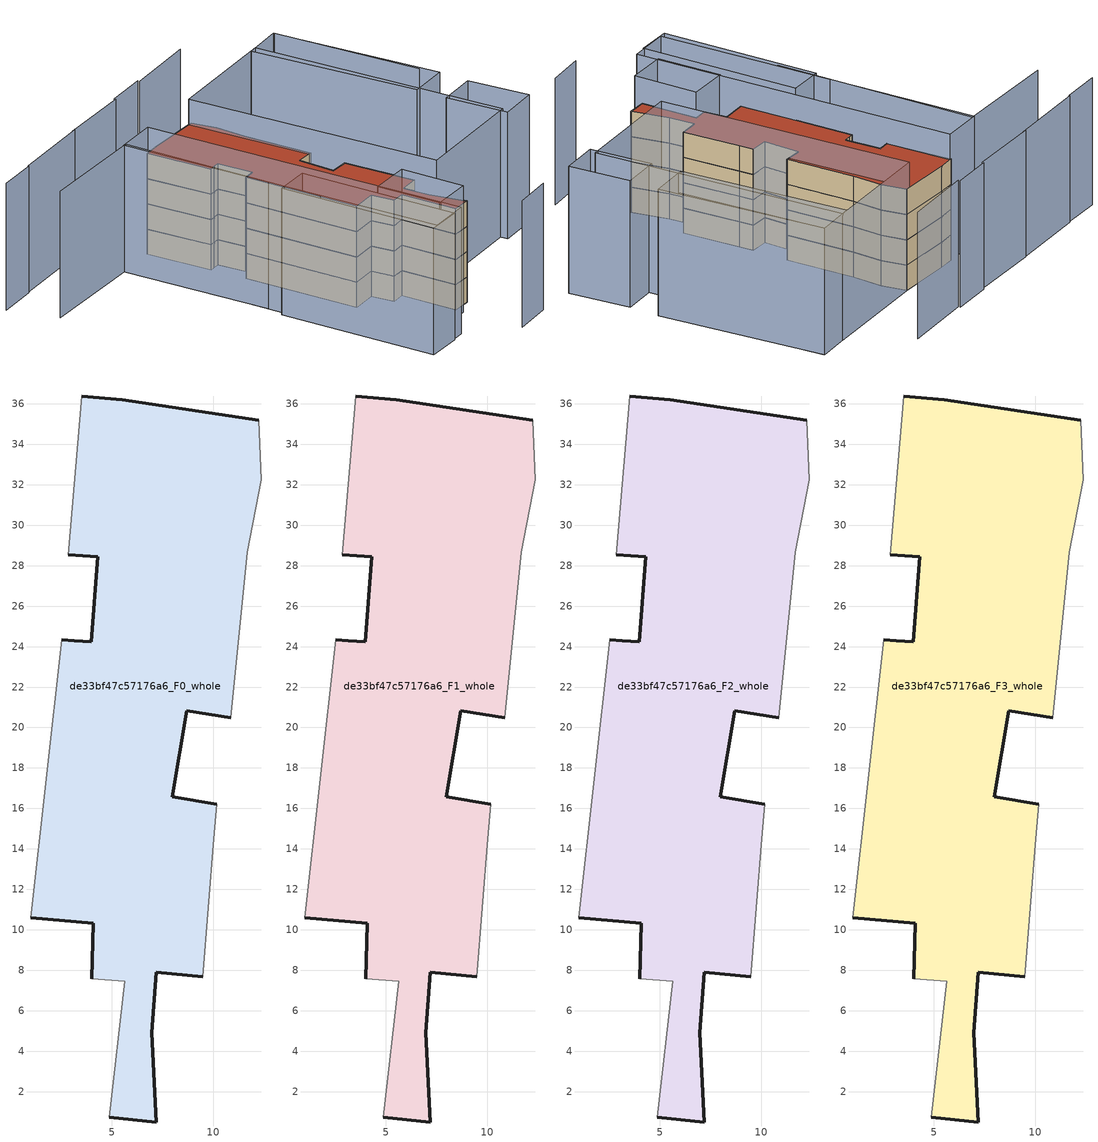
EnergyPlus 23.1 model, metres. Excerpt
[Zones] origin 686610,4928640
de33bf47c57176a6_F0_whole
 floor ground (EU_floor_Construction): 7.19,0.5 6.96,4.92 7.2,7.92 9.49,7.68 10.04,14.5 10.18,16.21 7.98,16.58 8.71,20.83 10.88,20.47 11.7,28.66 12.37,32.25 12.26,35.2 5.52,36.21 3.51,36.38 2.85,28.54 3.57,28.49 4.3,28.43 3.99,24.22 3.14,24.29 2.53,24.33 1,10.6 4.09,10.33 4.01,7.59 5.64,7.46 4.88,0.75 z0
 wall outside (EU_wall_Construction): 2.53,24.33 3.14,24.29 3.99,24.22 4.3,28.43 3.57,28.49 2.85,28.54 / 3.51,36.38 5.52,36.21 12.26,35.2 / 10.88,20.47 8.71,20.83 7.98,16.58 10.18,16.21 / 9.49,7.68 7.2,7.92 6.96,4.92 7.19,0.5 4.88,0.75 / 4.01,7.59 4.09,10.33 1,10.6 z0:3
 wall adiabatic (EU_wall_Construction): 1,10.6 2.53,24.33 / 2.85,28.54 3.51,36.38 / 12.26,35.2 12.37,32.25 11.7,28.66 10.88,20.47 / 10.18,16.21 10.04,14.5 9.49,7.68 / 4.88,0.75 5.64,7.46 4.01,7.59 z0:3
de33bf47c57176a6_F1_whole
 floor to de33bf47c57176a6_F0_whole (EU_floor_Construction): 7.19,0.5 6.96,4.92 7.2,7.92 9.49,7.68 10.04,14.5 10.18,16.21 7.98,16.58 8.71,20.83 10.88,20.47 11.7,28.66 12.37,32.25 12.26,35.2 5.52,36.21 3.51,36.38 2.85,28.54 3.57,28.49 4.3,28.43 3.99,24.22 3.14,24.29 2.53,24.33 1,10.6 4.09,10.33 4.01,7.59 5.64,7.46 4.88,0.75 z3
 wall outside (EU_wall_Construction): 2.53,24.33 3.14,24.29 3.99,24.22 4.3,28.43 3.57,28.49 2.85,28.54 / 3.51,36.38 5.52,36.21 12.26,35.2 / 10.88,20.47 8.71,20.83 7.98,16.58 10.18,16.21 / 9.49,7.68 7.2,7.92 6.96,4.92 7.19,0.5 4.88,0.75 / 4.01,7.59 4.09,10.33 1,10.6 z3:6
 wall adiabatic (EU_wall_Construction): 1,10.6 2.53,24.33 / 2.85,28.54 3.51,36.38 / 12.26,35.2 12.37,32.25 11.7,28.66 10.88,20.47 / 10.18,16.21 10.04,14.5 9.49,7.68 / 4.88,0.75 5.64,7.46 4.01,7.59 z3:6
de33bf47c57176a6_F2_whole
 floor to de33bf47c57176a6_F1_whole (EU_floor_Construction): 7.19,0.5 6.96,4.92 7.2,7.92 9.49,7.68 10.04,14.5 10.18,16.21 7.98,16.58 8.71,20.83 10.88,20.47 11.7,28.66 12.37,32.25 12.26,35.2 5.52,36.21 3.51,36.38 2.85,28.54 3.57,28.49 4.3,28.43 3.99,24.22 3.14,24.29 2.53,24.33 1,10.6 4.09,10.33 4.01,7.59 5.64,7.46 4.88,0.75 z6
 wall outside (EU_wall_Construction): 2.53,24.33 3.14,24.29 3.99,24.22 4.3,28.43 3.57,28.49 2.85,28.54 / 3.51,36.38 5.52,36.21 12.26,35.2 / 10.88,20.47 8.71,20.83 7.98,16.58 10.18,16.21 / 9.49,7.68 7.2,7.92 6.96,4.92 7.19,0.5 4.88,0.75 / 4.01,7.59 4.09,10.33 1,10.6 z6:9
 wall adiabatic (EU_wall_Construction): 1,10.6 2.53,24.33 / 2.85,28.54 3.51,36.38 / 12.26,35.2 12.37,32.25 11.7,28.66 10.88,20.47 / 10.18,16.21 10.04,14.5 9.49,7.68 / 4.88,0.75 5.64,7.46 4.01,7.59 z6:9
de33bf47c57176a6_F3_whole
 floor to de33bf47c57176a6_F2_whole (EU_floor_Construction): 7.19,0.5 6.96,4.92 7.2,7.92 9.49,7.68 10.04,14.5 10.18,16.21 7.98,16.58 8.71,20.83 10.88,20.47 11.7,28.66 12.37,32.25 12.26,35.2 5.52,36.21 3.51,36.38 2.85,28.54 3.57,28.49 4.3,28.43 3.99,24.22 3.14,24.29 2.53,24.33 1,10.6 4.09,10.33 4.01,7.59 5.64,7.46 4.88,0.75 z9
 wall outside (EU_wall_Construction): 2.53,24.33 3.14,24.29 3.99,24.22 4.3,28.43 3.57,28.49 2.85,28.54 / 3.51,36.38 5.52,36.21 12.26,35.2 / 10.88,20.47 8.71,20.83 7.98,16.58 10.18,16.21 / 9.49,7.68 7.2,7.92 6.96,4.92 7.19,0.5 4.88,0.75 / 4.01,7.59 4.09,10.33 1,10.6 z9:12
 wall adiabatic (EU_wall_Construction): 1,10.6 2.53,24.33 / 2.85,28.54 3.51,36.38 / 12.26,35.2 12.37,32.25 11.7,28.66 10.88,20.47 / 10.18,16.21 10.04,14.5 9.49,7.68 / 4.88,0.75 5.64,7.46 4.01,7.59 z9:12
 roof outside (EU_roof_Construction): 12.26,35.2 12.37,32.25 11.7,28.66 10.88,20.47 8.71,20.83 7.98,16.58 10.18,16.21 10.04,14.5 9.49,7.68 7.2,7.92 6.96,4.92 7.19,0.5 4.88,0.75 5.64,7.46 4.01,7.59 4.09,10.33 1,10.6 2.53,24.33 3.14,24.29 3.99,24.22 4.3,28.43 3.57,28.49 2.85,28.54 3.51,36.38 5.52,36.21 z12
shading: 4,-7.45 8.83,-7.66 / 28.78,16.01 30.16,33.68 / -14.39,38.34 -1.06,36.78 / -1.06,36.78 -3.9,12.61 / 8.49,42.28 -0.54,43.28 / 22.46,41.14 13.53,41.81 / -0.12,43.16 -10.22,44 / 13.55,42.07 8.51,42.49 / -10.23,43.91 -15.1,44.36 / -0.14,0.37 0.72,8.01 / 0.72,8.01 5.64,7.46 / 5.64,7.46 4.79,-0.18 / 4.79,-0.18 -0.14,0.37 / 28.28,10.14 27.82,2.69 / 27.82,2.69 23.04,2.99 / 23.04,2.99 23.5,10.43 / 23.5,10.43 28.28,10.14 / 0.36,16.68 -1.74,-2.14 / -1.74,-2.14 -6.02,-1.67 / -6.02,-1.67 -3.92,17.16 / -3.92,17.16 0.36,16.68 / -5.21,-1.68 -1.36,36.87 / -1.36,36.87 3.73,36.36 / 3.73,36.36 -0.11,-2.19 / -0.11,-2.19 -5.21,-1.68 / 23.6,3.84 9.26,5.03 / 9.26,5.03 11.75,35.24 / 11.75,35.24 26.09,34.05 / 26.09,34.05 23.6,3.84 / 30.17,33.8 28.92,13.71 / 28.92,13.71 23.97,14.02 / 23.97,14.02 25.21,34.1 / 25.21,34.1 30.17,33.8 z0:15
[Building]
EU S2 Campaign: North Axis=0; Terrain=City; Solar Distribution=FullExterior
[Site:Location]
Bologna: Latitude=44.5; Longitude=11.25; Time Zone=1; Elevation=37
[SizingPeriod:WeatherFileDays]
AnnualSizingPeriod: Begin Month=1; Begin Day of Month=1; End Month=12; End Day of Month=31; Day of Week for Start Day=Monday; Use Weather File Daylight Saving Period=No; Use Weather File Rain and Snow Indicators=No
[MATERIAL]
EU_InternalMass_Material: Roughness=MediumRough; Thickness=0.1; Conductivity=1; Density=1800; Specific Heat=900; Thermal Absorptance=0.9; Solar Absorptance=0.7; Visible Absorptance=0.7
[MATERIAL:NOMASS] Roughness=MediumRough; Thermal Absorptance=0.9; Solar Absorptance=0.7; Visible Absorptance=0.7
Name | Thermal Resistance
EU_wall_NoMass | 0.937881
EU_roof_NoMass | 0.548572
EU_floor_NoMass | 0.71348
[CONSTRUCTION]
EU_wall_Construction: EU_wall_NoMass
EU_roof_Construction: EU_roof_NoMass
EU_floor_Construction: EU_floor_NoMass
EU_InternalMass_Construction: EU_InternalMass_Material
[ZONE] Type=1; Multiplier=1; Ceiling Height=autocalculate; Volume=706.564; Floor Area=autocalculate; Part of Total Floor Area=Yes
de33bf47c57176a6_F0_whole; de33bf47c57176a6_F1_whole; de33bf47c57176a6_F2_whole; de33bf47c57176a6_F3_whole
[INTERNALMASS] Construction=EU_InternalMass_Construction; Surface Area=228.399
Name | Zone or ZoneList
de33bf47c57176a6_F0_whole_EU_InternalMass | de33bf47c57176a6_F0_whole
de33bf47c57176a6_F1_whole_EU_InternalMass | de33bf47c57176a6_F1_whole
de33bf47c57176a6_F2_whole_EU_InternalMass | de33bf47c57176a6_F2_whole
de33bf47c57176a6_F3_whole_EU_InternalMass | de33bf47c57176a6_F3_whole
[OTHEREQUIPMENT] Fuel Type=Electricity; Design Level Calculation Method=Watts/Area; Power per Zone Floor Area=1; Fraction Latent=0; Fraction Radiant=0; Fraction Lost=0; Carbon Dioxide Generation Rate=0; EndUse Subcategory=EU_Step8_InternalGains
Name | Zone or ZoneList or Space or SpaceList | Schedule
EU_Step8_InternalGain_de33bf47c57176a6_F0_whole_f000 | de33bf47c57176a6_F0_whole | EU_Step8_GainSchedule_de33bf47c57176a6_F0_whole_f000
EU_Step8_InternalGain_de33bf47c57176a6_F1_whole_f000 | de33bf47c57176a6_F1_whole | EU_Step8_GainSchedule_de33bf47c57176a6_F1_whole_f000
EU_Step8_InternalGain_de33bf47c57176a6_F2_whole_f000 | de33bf47c57176a6_F2_whole | EU_Step8_GainSchedule_de33bf47c57176a6_F2_whole_f000
EU_Step8_InternalGain_de33bf47c57176a6_F3_whole_f000 | de33bf47c57176a6_F3_whole | EU_Step8_GainSchedule_de33bf47c57176a6_F3_whole_f000
[ZONEVENTILATION:DESIGNFLOWRATE] Schedule=EU_AlwaysOn; Design Flow Rate Calculation Method=AirChanges/Hour; Air Changes per Hour=0.687892; Ventilation Type=Natural; Fan Pressure Rise=0; Fan Total Efficiency=1; Constant Term Coefficient=1; Temperature Term Coefficient=0; Velocity Term Coefficient=0; Velocity Squared Term Coefficient=0; Minimum Indoor Temperature=-100; Maximum Indoor Temperature=100; Delta Temperature=-100; Minimum Outdoor Temperature=-100; Maximum Outdoor Temperature=100; Maximum Wind Speed=40
Name | Zone or ZoneList or Space or SpaceList
EU_ConstantAir_de33bf47c57176a6_F0_whole | de33bf47c57176a6_F0_whole
EU_ConstantAir_de33bf47c57176a6_F1_whole | de33bf47c57176a6_F1_whole
EU_ConstantAir_de33bf47c57176a6_F2_whole | de33bf47c57176a6_F2_whole
EU_ConstantAir_de33bf47c57176a6_F3_whole | de33bf47c57176a6_F3_whole
[HVACTEMPLATE:THERMOSTAT] Constant Heating Setpoint=20; Constant Cooling Setpoint=50
EU_HeatOnly_de33bf47c57176a6_F0_whole; EU_HeatOnly_de33bf47c57176a6_F1_whole; EU_HeatOnly_de33bf47c57176a6_F2_whole; EU_HeatOnly_de33bf47c57176a6_F3_whole
[HVACTEMPLATE:ZONE:IDEALLOADSAIRSYSTEM] System Availability Schedule=EU_AlwaysOn; Maximum Heating Supply Air Temperature=50; Minimum Cooling Supply Air Temperature=13; Maximum Heating Supply Air Humidity Ratio=0.0156; Minimum Cooling Supply Air Humidity Ratio=0.0077; Heating Limit=NoLimit; Cooling Limit=NoLimit; Heating Availability Schedule=EU_AlwaysOn; Cooling Availability Schedule=EU_CoolingOff; Dehumidification Control Type=ConstantSensibleHeatRatio; Cooling Sensible Heat Ratio=0.7; Dehumidification Setpoint=60; Humidification Control Type=None; Humidification Setpoint=30; Outdoor Air Method=None; Outdoor Air Flow Rate per Person=0.00944; Outdoor Air Flow Rate per Zone Floor Area=0; Outdoor Air Flow Rate per Zone=0; Demand Controlled Ventilation Type=None; Outdoor Air Economizer Type=NoEconomizer; Heat Recovery Type=None; Sensible Heat Recovery Effectiveness=0.7; Latent Heat Recovery Effectiveness=0.65
Name | Template Thermostat
de33bf47c57176a6_F0_whole | EU_HeatOnly_de33bf47c57176a6_F0_whole
de33bf47c57176a6_F1_whole | EU_HeatOnly_de33bf47c57176a6_F1_whole
de33bf47c57176a6_F2_whole | EU_HeatOnly_de33bf47c57176a6_F2_whole
de33bf47c57176a6_F3_whole | EU_HeatOnly_de33bf47c57176a6_F3_whole
[SIZING:ZONE] Zone Cooling Design Supply Air Temperature Input Method=SupplyAirTemperature; Zone Cooling Design Supply Air Temperature=13; Zone Heating Design Supply Air Temperature Input Method=SupplyAirTemperature; Zone Heating Design Supply Air Temperature=50; Zone Cooling Design Supply Air Humidity Ratio=0.008; Zone Heating Design Supply Air Humidity Ratio=0.008; Cooling Design Air Flow Method=DesignDay; Cooling Design Air Flow Rate=0; Cooling Minimum Air Flow per Zone Floor Area=0.000762; Cooling Minimum Air Flow=0; Cooling Minimum Air Flow Fraction=0.2; Heating Design Air Flow Method=DesignDay; Heating Design Air Flow Rate=0; Heating Maximum Air Flow per Zone Floor Area=0.002032; Heating Maximum Air Flow=0.141576; Heating Maximum Air Flow Fraction=0.3; Account for Dedicated Outdoor Air System=No; Dedicated Outdoor Air System Control Strategy=NeutralSupplyAir; Dedicated Outdoor Air Low Setpoint Temperature for Design=autosize; Dedicated Outdoor Air High Setpoint Temperature for Design=autosize; Zone Load Sizing Method=Sensible Load Only No Latent Load; Zone Latent Cooling Design Supply Air Humidity Ratio Input Method=HumidityRatioDifference; Zone Cooling Design Supply Air Humidity Ratio Difference=0.005; Zone Latent Heating Design Supply Air Humidity Ratio Input Method=HumidityRatioDifference; Zone Humidification Design Supply Air Humidity Ratio Difference=0.005
de33bf47c57176a6_F0_whole; de33bf47c57176a6_F1_whole; de33bf47c57176a6_F2_whole; de33bf47c57176a6_F3_whole
[SCHEDULE:CONSTANT]
Name | Hourly Value
EU_AlwaysOn | 1
EU_CoolingOff | 0
[SCHEDULE:FILE] Column Number=1; Rows to Skip at Top=0; Number of Hours of Data=8760; Column Separator=Comma; Interpolate to Timestep=No; Minutes per Item=60; Adjust Schedule for Daylight Savings=Yes
Name | File
EU_Step8_GainSchedule_de33bf47c57176a6_F0_whole_f000 | ../../schedules/de33bf47c57176a6/de33bf47c57176a6_F0_whole_f000_gain.csv
EU_Step8_GainSchedule_de33bf47c57176a6_F1_whole_f000 | ../../schedules/de33bf47c57176a6/de33bf47c57176a6_F1_whole_f000_gain.csv
EU_Step8_GainSchedule_de33bf47c57176a6_F2_whole_f000 | ../../schedules/de33bf47c57176a6/de33bf47c57176a6_F2_whole_f000_gain.csv
EU_Step8_GainSchedule_de33bf47c57176a6_F3_whole_f000 | ../../schedules/de33bf47c57176a6/de33bf47c57176a6_F3_whole_f000_gain.csv
